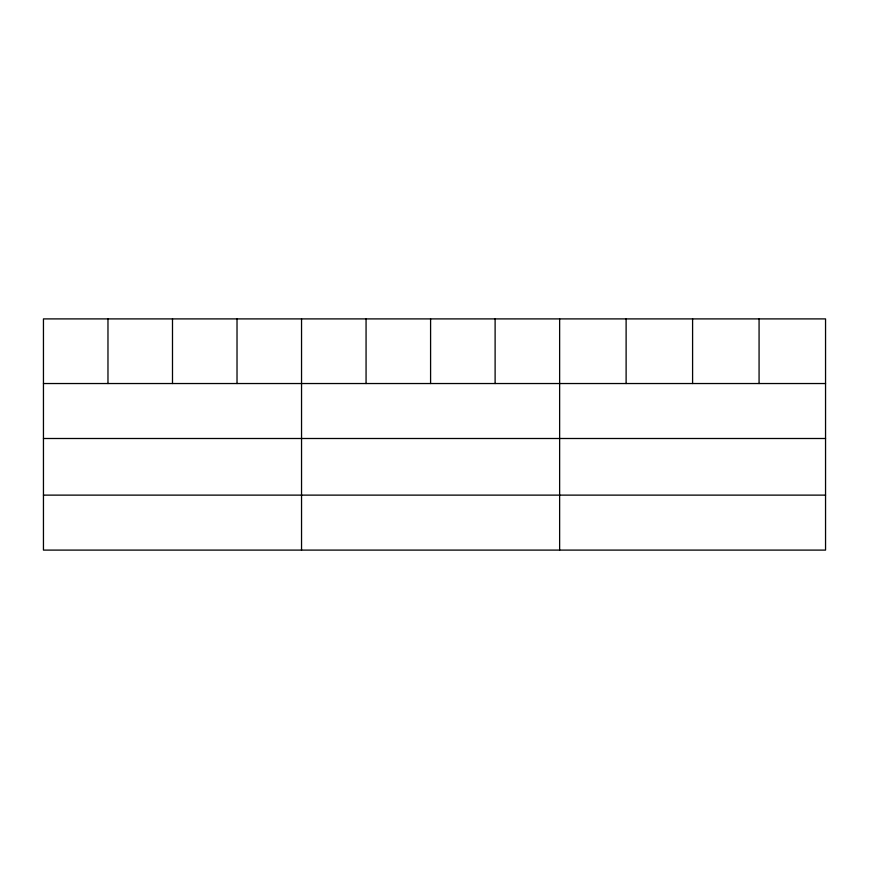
<?xml version="1.0" encoding="UTF-8"?>
<svg xmlns="http://www.w3.org/2000/svg" width="869" height="869" viewBox="0 0 869 869"><rect width="100%" height="100%" fill="white"/><g stroke="black" fill="none" stroke-linecap="round" stroke-linejoin="round"><path stroke-width="1.3" d="M825.55 438.497L825.55 318.901L43.45 318.901L43.45 550.099L825.55 550.099L825.55 438.497L43.45 438.497M43.45 383.533L825.55 383.533M43.45 495.124L825.55 495.124M759.071 318.901L759.071 383.533M692.593 318.901L692.593 383.533M626.114 318.901L626.114 383.533M559.636 318.901L559.636 550.099M495.113 318.901L495.113 383.533M430.589 318.901L430.589 383.533M366.066 318.901L366.066 383.533M301.543 318.901L301.543 550.099M237.02 318.901L237.02 383.533M172.496 318.901L172.496 383.533M107.973 318.901L107.973 383.533"/></g></svg>
